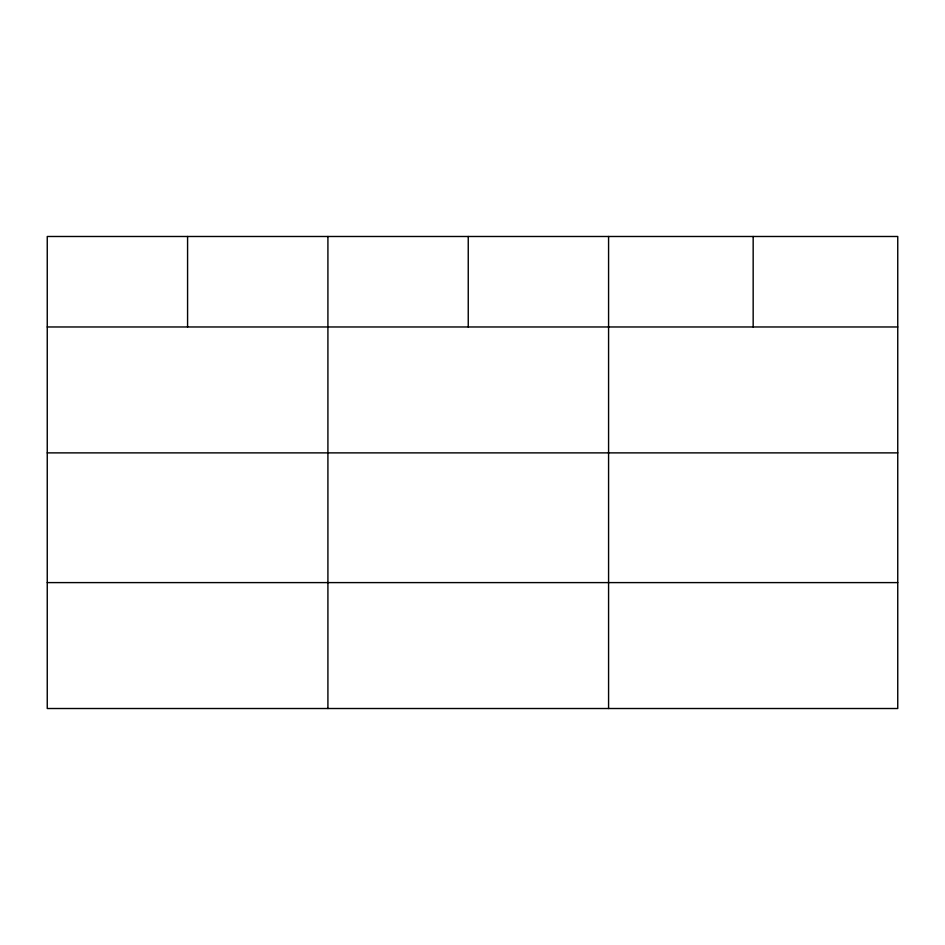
<?xml version="1.0" encoding="UTF-8"?>
<svg xmlns="http://www.w3.org/2000/svg" width="945" height="945" viewBox="0 0 945 945"><rect width="100%" height="100%" fill="white"/><g stroke="black" fill="none" stroke-linecap="round" stroke-linejoin="round"><path stroke-width="1.42" d="M897.75 452.879L897.75 236.486L47.25 236.486L47.25 708.514L897.75 708.514L897.75 452.879L47.25 452.879M47.25 326.97L897.75 326.97M47.25 582.604L897.75 582.604M753.165 236.486L753.165 326.97M608.58 236.486L608.58 708.514M468.247 236.486L468.247 326.97M327.915 236.486L327.915 708.514M187.583 236.486L187.583 326.97"/></g></svg>
